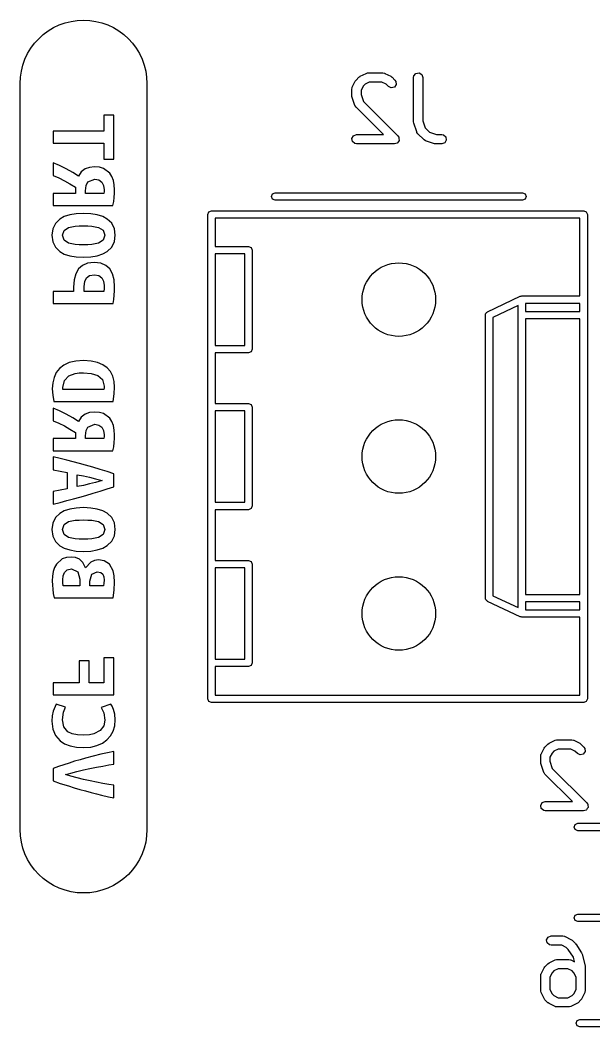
# Model space of a CAD drawing. Extents: x 84 to 124, y -233 to -38.
# Drawn here: x 85.97 to 95.25, y -105.13 to -88.83 of the extents above; entities that cross this region are included whole.
import ezdxf

# ---------------------------------------------------------------- set-up
doc = ezdxf.new("R2010")
doc.units = 0
doc.layers.add('BLACK', color=7, linetype='CONTINUOUS')

msp = doc.modelspace()

# ---------------------------------------------------------------- linework, layer by layer
at = {"layer": 'BLACK', "linetype": 'CONTINUOUS'}
for p, q in [((86.4253, -89.0037), (86.5116, -88.952)), ((86.5116, -88.952), (86.6026, -88.9089)), ((86.6026, -88.9089), (86.6973, -88.875)), ((86.6973, -88.875), (86.795, -88.8506)), ((86.795, -88.8506), (86.8945, -88.8358)), ((86.8945, -88.8358), (86.995, -88.8309)), ((86.995, -88.8309), (87.0955, -88.8358)), ((87.0955, -88.8358), (87.195, -88.8506)), ((87.195, -88.8506), (87.2927, -88.875)), ((87.2927, -88.875), (87.3874, -88.9089)), ((87.3874, -88.9089), (87.4784, -88.952)), ((87.4784, -88.952), (87.5647, -89.0037)), ((86.2024, -89.2058), (86.2699, -89.1312)), ((86.2699, -89.1312), (86.3445, -89.0636)), ((86.3445, -89.0636), (86.4253, -89.0037)), ((87.5647, -89.0037), (87.6455, -89.0636)), ((87.6455, -89.0636), (87.7201, -89.1312)), ((87.7201, -89.1312), (87.7876, -89.2058)), ((86.0907, -89.3729), (86.1424, -89.2866)), ((86.1424, -89.2866), (86.2024, -89.2058)), ((87.7876, -89.2058), (87.8476, -89.2866)), ((87.8476, -89.2866), (87.8993, -89.3729)), ((86.0477, -89.4639), (86.0907, -89.3729)), ((87.8993, -89.3729), (87.9423, -89.4639)), ((85.9893, -89.6562), (86.0138, -89.5586)), ((86.0138, -89.5586), (86.0477, -89.4639)), ((87.9423, -89.4639), (87.9762, -89.5586)), ((87.9762, -89.5586), (88.0007, -89.6562)), ((85.9696, -89.8563), (85.9745, -89.7558)), ((85.9745, -89.7558), (85.9893, -89.6562)), ((88.0007, -89.6562), (88.0155, -89.7558)), ((88.0155, -89.7558), (88.0204, -89.8563)), ((91.4029, -89.8016), (91.4505, -89.754)), ((91.4505, -89.754), (91.4689, -89.7411)), ((91.4689, -89.7411), (91.47, -89.7399)), ((91.47, -89.7399), (91.5653, -89.6923)), ((91.5653, -89.6923), (91.5902, -89.6849)), ((91.5902, -89.6849), (91.5946, -89.6859)), ((91.5946, -89.6859), (91.5988, -89.6844)), ((91.5988, -89.6844), (91.8369, -89.6844)), ((91.8369, -89.6844), (91.8626, -89.6889)), ((91.8626, -89.6889), (91.866, -89.6918)), ((91.866, -89.6918), (91.8704, -89.6923)), ((91.8704, -89.6923), (91.9657, -89.7399)), ((91.9657, -89.7399), (91.9837, -89.7533)), ((91.9837, -89.7533), (91.9852, -89.754)), ((91.9852, -89.754), (92.0328, -89.8016)), ((92.3333, -89.7594), (92.3379, -89.7337)), ((92.3333, -90.4737), (92.3333, -89.7594)), ((92.3379, -89.7337), (92.3708, -89.6944)), ((92.3708, -89.6944), (92.4214, -89.6855)), ((92.4214, -89.6855), (92.4658, -89.7112)), ((92.4658, -89.7112), (92.4833, -89.7594)), ((92.4833, -89.7594), (92.4833, -90.4615)), ((85.9696, -101.934), (85.9696, -89.8563)), ((88.0204, -89.8563), (88.0204, -101.934)), ((91.3333, -89.9499), (91.3379, -89.9242)), ((91.3379, -89.9242), (91.3407, -89.9208)), ((91.3407, -89.9208), (91.3413, -89.9163)), ((91.3413, -89.9163), (91.3889, -89.8211)), ((91.3889, -89.8211), (91.4022, -89.8031)), ((91.4022, -89.8031), (91.4029, -89.8016)), ((91.5176, -89.899), (91.4833, -89.9676)), ((91.548, -89.8686), (91.5176, -89.899)), ((91.6165, -89.8344), (91.548, -89.8686)), ((91.8192, -89.8344), (91.6165, -89.8344)), ((91.8877, -89.8686), (91.8192, -89.8344)), ((91.9267, -89.9077), (91.8877, -89.8686)), ((91.9732, -89.9293), (91.9267, -89.9077)), ((92.0228, -89.9161), (91.9732, -89.9293)), ((92.0522, -89.874), (92.0228, -89.9161)), ((92.0328, -89.8016), (92.0477, -89.8229)), ((92.0477, -89.8229), (92.0522, -89.874)), ((91.3333, -90.0451), (91.3333, -89.9499)), ((91.3339, -90.0466), (91.3333, -90.0451)), ((91.3372, -90.0688), (91.3339, -90.0466)), ((91.3848, -90.2117), (91.3372, -90.0688)), ((91.4833, -89.9676), (91.4833, -90.0329)), ((91.4833, -90.0329), (91.5215, -90.1474)), ((91.3876, -90.2152), (91.3848, -90.2117)), ((91.388, -90.2196), (91.3876, -90.2152)), ((91.4029, -90.241), (91.388, -90.2196)), ((91.8463, -90.6844), (91.4029, -90.241)), ((91.5215, -90.1474), (92.0804, -90.7063)), ((87.4855, -90.3689), (87.3236, -90.3689)), ((87.3236, -90.3689), (87.3236, -90.6277)), ((87.4855, -91.0833), (87.4855, -90.3689)), ((92.3339, -90.4752), (92.3333, -90.4737)), ((92.3372, -90.4974), (92.3339, -90.4752)), ((92.3848, -90.6402), (92.3372, -90.4974)), ((92.4833, -90.4615), (92.5215, -90.576)), ((92.5215, -90.576), (92.5917, -90.6462)), ((86.5029, -90.6277), (86.5029, -90.8245)), ((87.3236, -90.6277), (86.5029, -90.6277)), ((91.3345, -90.7464), (91.3601, -90.7019)), ((91.3434, -90.7969), (91.3345, -90.7464)), ((91.3601, -90.7019), (91.4083, -90.6844)), ((91.4083, -90.6844), (91.8463, -90.6844)), ((92.0804, -90.7063), (92.0898, -90.7198)), ((92.0898, -90.7198), (92.0923, -90.7219)), ((92.0923, -90.7219), (92.0927, -90.7239)), ((92.0927, -90.7239), (92.0954, -90.7277)), ((92.0954, -90.7277), (92.0973, -90.7502)), ((92.0973, -90.7502), (92.1012, -90.7724)), ((92.3876, -90.6438), (92.3848, -90.6402)), ((92.388, -90.6482), (92.3876, -90.6438)), ((92.4029, -90.6696), (92.388, -90.6482)), ((92.4982, -90.7648), (92.4029, -90.6696)), ((92.5917, -90.6462), (92.7062, -90.6844)), ((92.7062, -90.6844), (92.7893, -90.6844)), ((92.7893, -90.6844), (92.8149, -90.6889)), ((92.8149, -90.6889), (92.8542, -90.7219)), ((92.8542, -90.7219), (92.8631, -90.7724)), ((86.5029, -90.8245), (87.3236, -90.8245)), ((87.3236, -90.8245), (87.3236, -91.0833)), ((91.3827, -90.8299), (91.3434, -90.7969)), ((91.4083, -90.8344), (91.3827, -90.8299)), ((92.0274, -90.8344), (91.4083, -90.8344)), ((92.0486, -90.8267), (92.0274, -90.8344)), ((92.0704, -90.8208), (92.0486, -90.8267)), ((92.0724, -90.818), (92.0704, -90.8208)), ((92.0756, -90.8168), (92.0724, -90.818)), ((92.0869, -90.7973), (92.0756, -90.8168)), ((92.0998, -90.7788), (92.0869, -90.7973)), ((92.1012, -90.7724), (92.0995, -90.7754)), ((92.0995, -90.7754), (92.0998, -90.7788)), ((92.5022, -90.7667), (92.4982, -90.7648)), ((92.5046, -90.7705), (92.5022, -90.7667)), ((92.5275, -90.7829), (92.5046, -90.7705)), ((92.6703, -90.8305), (92.5275, -90.7829)), ((92.672, -90.8305), (92.6703, -90.8305)), ((92.694, -90.8344), (92.672, -90.8305)), ((92.7893, -90.8344), (92.694, -90.8344)), ((92.8375, -90.8168), (92.7893, -90.8344)), ((92.8631, -90.7724), (92.8375, -90.8168)), ((87.3236, -91.0833), (87.4855, -91.0833)), ((86.6069, -91.1857), (86.5029, -91.1404)), ((86.5029, -91.1404), (86.5029, -91.3452)), ((86.7164, -91.2404), (86.6069, -91.1857)), ((86.8212, -91.2992), (86.7164, -91.2404)), ((87.0188, -91.2404), (86.9573, -91.2869)), ((87.0926, -91.2143), (87.0188, -91.2404)), ((87.1744, -91.2055), (87.0926, -91.2143)), ((87.2516, -91.2121), (87.1744, -91.2055)), ((87.3181, -91.2317), (87.2516, -91.2121)), ((87.4189, -91.3071), (87.3181, -91.2317)), ((86.5029, -91.3452), (86.5963, -91.3847)), ((86.5963, -91.3847), (86.6862, -91.4302)), ((86.9124, -91.3563), (86.8212, -91.2992)), ((86.9573, -91.2869), (86.9124, -91.3563)), ((87.0656, -91.4484), (87.176, -91.404)), ((87.176, -91.404), (87.2434, -91.4159)), ((87.4534, -91.3611), (87.4189, -91.3071)), ((87.4776, -91.4246), (87.4534, -91.3611)), ((86.6862, -91.4302), (86.7749, -91.4804)), ((86.7749, -91.4804), (86.8648, -91.5341)), ((86.8648, -91.5341), (86.8648, -91.6357)), ((87.0267, -91.5929), (87.0365, -91.5068)), ((87.0365, -91.5068), (87.0656, -91.4484)), ((87.2434, -91.4159), (87.2903, -91.4516)), ((87.2903, -91.4516), (87.3177, -91.5068)), ((87.3177, -91.5068), (87.3268, -91.577)), ((87.3268, -91.577), (87.326, -91.604)), ((87.4919, -91.4968), (87.4776, -91.4246)), ((87.4967, -91.577), (87.4919, -91.4968)), ((87.4951, -91.6326), (87.4967, -91.577)), ((86.8648, -91.6357), (86.5029, -91.6357)), ((86.5029, -91.6357), (86.5029, -91.831)), ((87.0267, -91.6357), (87.0267, -91.5929)), ((87.322, -91.6357), (87.0267, -91.6357)), ((87.326, -91.604), (87.322, -91.6357)), ((87.4832, -91.7683), (87.4911, -91.6992)), ((87.4911, -91.6992), (87.4951, -91.6326)), ((90.035, -91.685), (90.0526, -91.6426)), ((90.0526, -91.7274), (90.035, -91.685)), ((90.0526, -91.6426), (90.095, -91.625)), ((90.095, -91.745), (90.0526, -91.7274)), ((90.095, -91.625), (94.095, -91.625)), ((94.095, -91.625), (94.1374, -91.6426)), ((94.1374, -91.7274), (94.095, -91.745)), ((94.1374, -91.6426), (94.155, -91.685)), ((94.155, -91.685), (94.1374, -91.7274)), ((86.5029, -91.831), (87.4712, -91.831)), ((87.4712, -91.831), (87.4832, -91.7683)), ((94.095, -91.745), (90.095, -91.745)), ((86.6116, -92.0517), (86.5397, -92.1215)), ((86.6841, -92.0114), (86.6116, -92.0517)), ((86.7722, -91.9826), (86.6841, -92.0114)), ((86.8758, -91.9653), (86.7722, -91.9826)), ((86.995, -91.9596), (86.8758, -91.9653)), ((87.1142, -91.9652), (86.995, -91.9596)), ((87.2178, -91.9822), (87.1142, -91.9652)), ((87.3059, -92.0105), (87.2178, -91.9822)), ((87.3784, -92.0501), (87.3059, -92.0105)), ((87.4503, -92.1196), (87.3784, -92.0501)), ((89.005, -91.975), (89.0226, -91.9326)), ((89.005, -99.815), (89.005, -91.975)), ((89.0226, -91.9326), (89.065, -91.915)), ((89.065, -91.915), (95.085, -91.915)), ((95.025, -92.035), (89.125, -92.035)), ((89.125, -92.035), (89.125, -92.495)), ((95.025, -93.295), (95.025, -92.035)), ((95.085, -91.915), (95.1274, -91.9326)), ((95.1274, -91.9326), (95.145, -91.975)), ((95.145, -91.975), (95.145, -99.815)), ((86.4966, -92.2083), (86.4822, -92.312)), ((86.5397, -92.1215), (86.4966, -92.2083)), ((86.6791, -92.2334), (86.7529, -92.1858)), ((86.7529, -92.1858), (86.8616, -92.1636)), ((86.8616, -92.1636), (86.9259, -92.1594)), ((86.9259, -92.1594), (86.995, -92.158)), ((86.995, -92.158), (87.0643, -92.1594)), ((87.0643, -92.1594), (87.1291, -92.1636)), ((87.1291, -92.1636), (87.2379, -92.1858)), ((87.2379, -92.1858), (87.3109, -92.2326)), ((87.4934, -92.2074), (87.4503, -92.1196)), ((87.5078, -92.3136), (87.4934, -92.2074)), ((86.4822, -92.312), (86.4966, -92.4183)), ((86.6521, -92.3136), (86.6791, -92.2334)), ((86.6791, -92.3946), (86.6521, -92.3136)), ((87.3109, -92.2326), (87.3379, -92.3136)), ((87.3379, -92.3136), (87.3109, -92.3946)), ((87.4934, -92.4166), (87.5078, -92.3136)), ((86.4966, -92.4183), (86.5397, -92.5064)), ((86.5397, -92.5064), (86.6116, -92.5763)), ((86.7521, -92.4414), (86.6791, -92.3946)), ((86.8609, -92.4636), (86.7521, -92.4414)), ((86.9257, -92.4678), (86.8609, -92.4636)), ((86.995, -92.4692), (86.9257, -92.4678)), ((87.0641, -92.4678), (86.995, -92.4692)), ((87.1283, -92.4636), (87.0641, -92.4678)), ((87.2371, -92.4414), (87.1283, -92.4636)), ((87.3109, -92.3946), (87.2371, -92.4414)), ((87.3784, -92.5739), (87.4503, -92.5034)), ((87.4503, -92.5034), (87.4934, -92.4166)), ((89.125, -92.495), (89.665, -92.495)), ((89.665, -92.495), (89.7074, -92.5126)), ((89.7074, -92.5126), (89.725, -92.555)), ((89.725, -92.555), (89.725, -94.155)), ((86.6116, -92.5763), (86.6841, -92.6163)), ((86.6841, -92.6163), (86.7722, -92.6448)), ((86.7722, -92.6448), (86.8758, -92.6619)), ((86.8758, -92.6619), (86.995, -92.6676)), ((86.995, -92.6676), (87.1142, -92.6618)), ((87.1142, -92.6618), (87.2178, -92.6442)), ((87.2178, -92.6442), (87.3059, -92.6149)), ((87.3059, -92.6149), (87.3784, -92.5739)), ((89.125, -92.615), (89.125, -94.095)), ((89.605, -92.615), (89.125, -92.615)), ((89.605, -94.095), (89.605, -92.615)), ((86.9132, -92.8589), (86.8696, -92.9378)), ((86.9765, -92.8011), (86.9132, -92.8589)), ((87.0614, -92.7665), (86.9765, -92.8011)), ((87.168, -92.7549), (87.0614, -92.7665)), ((87.2736, -92.7664), (87.168, -92.7549)), ((87.3575, -92.8008), (87.2736, -92.7664)), ((87.4197, -92.8581), (87.3575, -92.8008)), ((87.4624, -92.9363), (87.4197, -92.8581)), ((86.8434, -93.036), (86.8347, -93.1534)), ((86.8696, -92.9378), (86.8434, -93.036)), ((87.0139, -93.0617), (87.0418, -93.0026)), ((87.0418, -93.0026), (87.0924, -92.9669)), ((87.0924, -92.9669), (87.1696, -92.9549)), ((87.1696, -92.9549), (87.2428, -92.9667)), ((87.2428, -92.9667), (87.2911, -93.0018)), ((87.2911, -93.0018), (87.3179, -93.0564)), ((87.4881, -93.0331), (87.4624, -92.9363)), ((87.4967, -93.1486), (87.4881, -93.0331)), ((86.8347, -93.1534), (86.8347, -93.2232)), ((87.0045, -93.1439), (87.0139, -93.0617)), ((87.0045, -93.2232), (87.0045, -93.1439)), ((87.3179, -93.0564), (87.3268, -93.1264)), ((87.326, -93.1748), (87.322, -93.2232)), ((87.3268, -93.1264), (87.326, -93.1748)), ((87.4951, -93.2105), (87.4967, -93.1486)), ((86.8347, -93.2232), (86.5029, -93.2232)), ((86.5029, -93.2232), (86.5029, -93.4185)), ((87.322, -93.2232), (87.0045, -93.2232)), ((87.4728, -93.4185), (87.4839, -93.3542)), ((87.4839, -93.3542), (87.4911, -93.282)), ((87.4911, -93.282), (87.4951, -93.2105)), ((93.5294, -93.5507), (94.0594, -93.3007)), ((94.0594, -93.3007), (94.0727, -93.3001)), ((94.0727, -93.3001), (94.085, -93.295)), ((94.085, -93.295), (95.025, -93.295)), ((86.5029, -93.4185), (87.4728, -93.4185)), ((94.025, -93.4496), (93.615, -93.643)), ((94.025, -98.3404), (94.025, -93.4496)), ((94.145, -93.415), (94.145, -93.545)), ((95.025, -93.415), (94.145, -93.415)), ((95.025, -93.545), (95.025, -93.415)), ((93.495, -93.605), (93.499, -93.5953)), ((93.495, -98.185), (93.495, -93.605)), ((93.4985, -93.5847), (93.5075, -93.5749)), ((93.499, -93.5953), (93.4985, -93.5847)), ((93.5075, -93.5749), (93.5126, -93.5626)), ((93.5126, -93.5626), (93.5223, -93.5585)), ((93.5223, -93.5585), (93.5294, -93.5507)), ((93.615, -93.643), (93.615, -98.147)), ((94.145, -93.545), (95.025, -93.545)), ((94.145, -93.665), (94.145, -98.125)), ((95.025, -93.665), (94.145, -93.665)), ((95.025, -98.125), (95.025, -93.665)), ((89.125, -94.095), (89.605, -94.095)), ((89.725, -94.155), (89.7074, -94.1974)), ((86.995, -94.3408), (86.8686, -94.3494)), ((87.1186, -94.3486), (86.995, -94.3408)), ((87.2228, -94.3718), (87.1186, -94.3486)), ((89.665, -94.215), (89.125, -94.215)), ((89.125, -94.215), (89.125, -95.035)), ((89.7074, -94.1974), (89.665, -94.215)), ((86.6061, -94.4694), (86.5539, -94.5355)), ((86.6753, -94.4156), (86.6061, -94.4694)), ((86.7624, -94.375), (86.6753, -94.4156)), ((86.8686, -94.3494), (86.7624, -94.375)), ((87.3089, -94.4089), (87.2228, -94.3718)), ((87.3784, -94.4583), (87.3089, -94.4089)), ((87.4314, -94.52), (87.3784, -94.4583)), ((86.518, -94.6131), (86.4971, -94.7006)), ((86.5539, -94.5355), (86.518, -94.6131)), ((86.66, -94.7758), (86.6854, -94.6639)), ((86.6854, -94.6639), (86.7553, -94.5909)), ((86.7553, -94.5909), (86.8609, -94.5512)), ((86.8609, -94.5512), (86.925, -94.5423)), ((86.925, -94.5423), (86.995, -94.5393)), ((86.995, -94.5393), (87.1188, -94.5488)), ((87.1188, -94.5488), (87.2252, -94.5821)), ((87.2252, -94.5821), (87.299, -94.6472)), ((87.299, -94.6472), (87.3268, -94.7536)), ((87.4681, -94.594), (87.4314, -94.52)), ((87.4895, -94.6784), (87.4681, -94.594)), ((86.4971, -94.7006), (86.4902, -94.7964)), ((86.4902, -94.7964), (86.4957, -94.8988)), ((86.66, -94.7933), (86.66, -94.7758)), ((86.6616, -94.8107), (86.66, -94.7933)), ((87.322, -94.8107), (86.6616, -94.8107)), ((87.326, -94.7822), (87.322, -94.8107)), ((87.3268, -94.7536), (87.326, -94.7822)), ((87.4967, -94.7711), (87.4895, -94.6784)), ((87.4919, -94.8806), (87.4967, -94.7711)), ((86.4957, -94.8988), (86.514, -95.006)), ((87.4728, -95.006), (87.4919, -94.8806)), ((86.6069, -95.1544), (86.5029, -95.1092)), ((86.5029, -95.1092), (86.5029, -95.314)), ((86.514, -95.006), (87.4728, -95.006)), ((86.7164, -95.2092), (86.6069, -95.1544)), ((89.125, -95.035), (89.665, -95.035)), ((89.125, -95.155), (89.125, -96.635)), ((89.605, -95.155), (89.125, -95.155)), ((89.605, -96.635), (89.605, -95.155)), ((89.665, -95.035), (89.7074, -95.0526)), ((89.7074, -95.0526), (89.725, -95.095)), ((89.725, -95.095), (89.725, -96.695)), ((86.5029, -95.314), (86.5963, -95.3535)), ((86.8212, -95.2679), (86.7164, -95.2092)), ((86.9124, -95.3251), (86.8212, -95.2679)), ((86.9573, -95.2556), (86.9124, -95.3251)), ((87.0188, -95.2092), (86.9573, -95.2556)), ((87.0926, -95.183), (87.0188, -95.2092)), ((87.1744, -95.1743), (87.0926, -95.183)), ((87.2516, -95.1808), (87.1744, -95.1743)), ((87.3181, -95.2005), (87.2516, -95.1808)), ((87.4189, -95.2759), (87.3181, -95.2005)), ((87.4534, -95.3298), (87.4189, -95.2759)), ((86.5963, -95.3535), (86.6862, -95.3989)), ((86.6862, -95.3989), (86.7749, -95.4491)), ((86.7749, -95.4491), (86.8648, -95.5029)), ((87.0267, -95.5616), (87.0365, -95.4755)), ((87.0365, -95.4755), (87.0656, -95.4172)), ((87.0656, -95.4172), (87.176, -95.3727)), ((87.176, -95.3727), (87.2434, -95.3846)), ((87.2434, -95.3846), (87.2903, -95.4203)), ((87.2903, -95.4203), (87.3177, -95.4755)), ((87.3177, -95.4755), (87.3268, -95.5457)), ((87.4776, -95.3933), (87.4534, -95.3298)), ((87.4919, -95.4656), (87.4776, -95.3933)), ((87.4967, -95.5457), (87.4919, -95.4656)), ((86.8648, -95.6045), (86.5029, -95.6045)), ((86.5029, -95.6045), (86.5029, -95.7997)), ((86.8648, -95.5029), (86.8648, -95.6045)), ((87.0267, -95.6045), (87.0267, -95.5616)), ((87.322, -95.6045), (87.0267, -95.6045)), ((87.326, -95.5727), (87.322, -95.6045)), ((87.3268, -95.5457), (87.326, -95.5727)), ((87.4911, -95.668), (87.4951, -95.6013)), ((87.4951, -95.6013), (87.4967, -95.5457)), ((86.5029, -95.7997), (87.4712, -95.7997)), ((87.4712, -95.7997), (87.4832, -95.737)), ((87.4832, -95.737), (87.4911, -95.668)), ((86.6143, -95.926), (86.5029, -95.8998)), ((86.5029, -95.8998), (86.5029, -96.1093)), ((86.7225, -95.9525), (86.6143, -95.926)), ((86.8274, -95.9793), (86.7225, -95.9525)), ((86.5029, -96.1093), (86.7299, -96.1553)), ((86.9291, -96.0064), (86.8274, -95.9793)), ((87.0275, -96.0339), (86.9291, -96.0064)), ((87.147, -96.0685), (87.0275, -96.0339)), ((87.2631, -96.1032), (87.147, -96.0685)), ((87.376, -96.1379), (87.2631, -96.1032)), ((87.4855, -96.1728), (87.376, -96.1379)), ((86.7299, -96.1553), (86.7299, -96.4173)), ((86.8918, -96.3808), (86.8918, -96.1887)), ((86.8918, -96.1887), (86.9934, -96.2077)), ((86.9934, -96.2077), (87.091, -96.2292)), ((87.091, -96.2292), (87.1895, -96.2546)), ((87.1895, -96.2546), (87.295, -96.2839)), ((87.295, -96.2839), (87.1895, -96.3133)), ((87.4855, -96.3855), (87.4855, -96.1728)), ((86.7299, -96.4173), (86.5029, -96.4617)), ((86.5029, -96.4617), (86.5029, -96.6649)), ((86.9934, -96.3609), (86.8918, -96.3808)), ((87.091, -96.3387), (86.9934, -96.3609)), ((87.1895, -96.3133), (87.091, -96.3387)), ((87.1502, -96.4882), (87.2651, -96.4534)), ((87.2651, -96.4534), (87.3768, -96.4192)), ((87.3768, -96.4192), (87.4855, -96.3855)), ((86.617, -96.6369), (86.727, -96.6088)), ((86.727, -96.6088), (86.8329, -96.5805)), ((86.8329, -96.5805), (86.9347, -96.5522)), ((86.9347, -96.5522), (87.0323, -96.5236)), ((87.0323, -96.5236), (87.1502, -96.4882)), ((86.5029, -96.6649), (86.617, -96.6369)), ((86.6841, -96.7739), (86.6116, -96.8142)), ((86.7722, -96.7451), (86.6841, -96.7739)), ((86.8758, -96.7278), (86.7722, -96.7451)), ((86.995, -96.7221), (86.8758, -96.7278)), ((87.1142, -96.7277), (86.995, -96.7221)), ((87.2178, -96.7447), (87.1142, -96.7277)), ((87.3059, -96.773), (87.2178, -96.7447)), ((87.3784, -96.8126), (87.3059, -96.773)), ((89.125, -96.635), (89.605, -96.635)), ((89.665, -96.755), (89.125, -96.755)), ((89.125, -96.755), (89.125, -97.575)), ((89.7074, -96.7374), (89.665, -96.755)), ((89.725, -96.695), (89.7074, -96.7374)), ((86.5397, -96.884), (86.4966, -96.9708)), ((86.6116, -96.8142), (86.5397, -96.884)), ((86.6791, -96.9959), (86.7529, -96.9483)), ((86.7529, -96.9483), (86.8616, -96.9261)), ((86.8616, -96.9261), (86.9259, -96.9219)), ((86.9259, -96.9219), (86.995, -96.9205)), ((86.995, -96.9205), (87.0643, -96.9219)), ((87.0643, -96.9219), (87.1291, -96.9261)), ((87.1291, -96.9261), (87.2379, -96.9483)), ((87.2379, -96.9483), (87.3109, -96.9951)), ((87.4503, -96.8821), (87.3784, -96.8126)), ((87.4934, -96.9699), (87.4503, -96.8821)), ((86.4966, -96.9708), (86.4822, -97.0745)), ((86.4822, -97.0745), (86.4966, -97.1808)), ((86.6521, -97.0761), (86.6791, -96.9959)), ((86.6791, -97.1571), (86.6521, -97.0761)), ((87.3109, -96.9951), (87.3379, -97.0761)), ((87.3379, -97.0761), (87.3109, -97.1571)), ((87.5078, -97.0761), (87.4934, -96.9699)), ((87.4934, -97.1791), (87.5078, -97.0761)), ((86.4966, -97.1808), (86.5397, -97.2689)), ((86.5397, -97.2689), (86.6116, -97.3388)), ((86.7521, -97.2039), (86.6791, -97.1571)), ((86.8609, -97.2261), (86.7521, -97.2039)), ((86.9257, -97.2303), (86.8609, -97.2261)), ((86.995, -97.2317), (86.9257, -97.2303)), ((87.0641, -97.2303), (86.995, -97.2317)), ((87.1283, -97.2261), (87.0641, -97.2303)), ((87.2371, -97.2039), (87.1283, -97.2261)), ((87.3109, -97.1571), (87.2371, -97.2039)), ((87.3784, -97.3364), (87.4503, -97.2659)), ((87.4503, -97.2659), (87.4934, -97.1791)), ((86.6116, -97.3388), (86.6841, -97.3788)), ((86.6841, -97.3788), (86.7722, -97.4073)), ((86.7722, -97.4073), (86.8758, -97.4244)), ((86.8758, -97.4244), (86.995, -97.4301)), ((86.995, -97.4301), (87.1142, -97.4243)), ((87.1142, -97.4243), (87.2178, -97.4067)), ((87.2178, -97.4067), (87.3059, -97.3774)), ((87.3059, -97.3774), (87.3784, -97.3364)), ((86.6513, -97.5523), (86.5561, -97.6341)), ((86.7182, -97.5297), (86.6513, -97.5523)), ((86.7997, -97.5222), (86.7182, -97.5297)), ((86.8664, -97.5311), (86.7997, -97.5222)), ((86.9299, -97.5579), (86.8664, -97.5311)), ((86.9855, -97.6097), (86.9299, -97.5579)), ((87.1141, -97.6024), (87.0283, -97.6936)), ((87.172, -97.5768), (87.1141, -97.6024)), ((87.2379, -97.5682), (87.172, -97.5768)), ((87.33, -97.5825), (87.2379, -97.5682)), ((87.4133, -97.6365), (87.33, -97.5825)), ((89.125, -97.575), (89.665, -97.575)), ((89.665, -97.575), (89.7074, -97.5926)), ((89.7074, -97.5926), (89.725, -97.635)), ((86.5053, -97.7563), (86.4939, -97.8296)), ((86.5255, -97.6905), (86.5053, -97.7563)), ((86.5561, -97.6341), (86.5255, -97.6905)), ((86.6656, -97.827), (86.6862, -97.7706)), ((86.6862, -97.7706), (86.7291, -97.7301)), ((86.7291, -97.7301), (86.7997, -97.7143)), ((86.7997, -97.7143), (86.9021, -97.7595)), ((86.9021, -97.7595), (86.9331, -97.881)), ((87.0283, -97.6936), (86.9855, -97.6097)), ((87.1276, -97.7968), (87.2172, -97.7587)), ((87.2172, -97.7587), (87.2736, -97.7698)), ((87.2736, -97.7698), (87.3069, -97.8)), ((87.4736, -97.746), (87.4133, -97.6365)), ((87.4909, -97.8262), (87.4736, -97.746)), ((89.125, -97.695), (89.125, -99.175)), ((89.605, -97.695), (89.125, -97.695)), ((89.605, -99.175), (89.605, -97.695)), ((89.725, -97.635), (89.725, -99.235)), ((86.4939, -97.8296), (86.4902, -97.9079)), ((86.4902, -97.9079), (86.492, -97.9742)), ((86.66, -97.8921), (86.6656, -97.827)), ((86.6616, -97.9405), (86.66, -97.8921)), ((86.9331, -97.881), (86.9331, -97.9857)), ((87.095, -97.9095), (87.1276, -97.7968)), ((87.095, -97.9857), (87.095, -97.9095)), ((87.3069, -97.8), (87.3228, -97.8444)), ((87.3228, -97.8444), (87.3268, -97.8968)), ((87.3268, -97.8968), (87.3252, -97.9429)), ((87.4895, -98.0588), (87.4967, -97.927)), ((87.4967, -97.927), (87.4909, -97.8262)), ((86.492, -97.9742), (86.4973, -98.0429)), ((86.4973, -98.0429), (86.5062, -98.1123)), ((86.6664, -97.9857), (86.6616, -97.9405)), ((86.9331, -97.9857), (86.6664, -97.9857)), ((87.3204, -97.9857), (87.095, -97.9857)), ((87.3252, -97.9429), (87.3204, -97.9857)), ((87.4728, -98.181), (87.4895, -98.0588)), ((86.5062, -98.1123), (86.5187, -98.181)), ((86.5187, -98.181), (87.4728, -98.181)), ((93.499, -98.1947), (93.495, -98.185)), ((93.4985, -98.2053), (93.499, -98.1947)), ((93.5075, -98.2151), (93.4985, -98.2053)), ((93.5126, -98.2274), (93.5075, -98.2151)), ((93.5223, -98.2315), (93.5126, -98.2274)), ((93.5294, -98.2393), (93.5223, -98.2315)), ((94.0594, -98.4893), (93.5294, -98.2393)), ((93.615, -98.147), (94.025, -98.3404)), ((94.145, -98.125), (95.025, -98.125)), ((94.145, -98.245), (94.145, -98.375)), ((95.025, -98.245), (94.145, -98.245)), ((95.025, -98.375), (95.025, -98.245)), ((94.145, -98.375), (95.025, -98.375)), ((94.0727, -98.4899), (94.0594, -98.4893)), ((94.085, -98.495), (94.0727, -98.4899)), ((95.025, -98.495), (94.085, -98.495)), ((95.025, -99.755), (95.025, -98.495)), ((87.0855, -99.2034), (86.9236, -99.2034)), ((86.9236, -99.2034), (86.9236, -99.5589)), ((87.0855, -99.5589), (87.0855, -99.2034)), ((87.4855, -99.1525), (87.3236, -99.1525)), ((87.3236, -99.1525), (87.3236, -99.5589)), ((87.4855, -99.7542), (87.4855, -99.1525)), ((89.125, -99.175), (89.605, -99.175)), ((89.725, -99.235), (89.7074, -99.2774)), ((89.665, -99.295), (89.125, -99.295)), ((89.125, -99.295), (89.125, -99.755)), ((89.7074, -99.2774), (89.665, -99.295)), ((86.9236, -99.5589), (86.5029, -99.5589)), ((86.5029, -99.5589), (86.5029, -99.7542)), ((87.3236, -99.5589), (87.0855, -99.5589)), ((86.5029, -99.7542), (87.4855, -99.7542)), ((89.0226, -99.8574), (89.005, -99.815)), ((89.065, -99.875), (89.0226, -99.8574)), ((95.085, -99.875), (89.065, -99.875)), ((89.125, -99.755), (95.025, -99.755)), ((95.1274, -99.8574), (95.085, -99.875)), ((95.145, -99.815), (95.1274, -99.8574)), ((86.5037, -100.015), (86.4876, -100.091)), ((86.5505, -99.9034), (86.5037, -100.015)), ((86.7045, -99.9526), (86.5505, -99.9034)), ((86.6521, -100.159), (86.6696, -100.033)), ((86.6696, -100.033), (86.7045, -99.9526)), ((87.4363, -99.905), (87.2807, -99.9558)), ((87.2807, -99.9558), (87.3212, -100.044)), ((87.3212, -100.044), (87.3379, -100.162)), ((87.4554, -99.9376), (87.4363, -99.905)), ((87.4792, -99.9907), (87.4554, -99.9376)), ((87.499, -100.065), (87.4792, -99.9907)), ((86.4876, -100.091), (86.4822, -100.178)), ((86.4822, -100.178), (86.4971, -100.306)), ((86.6745, -100.272), (86.6521, -100.159)), ((87.3379, -100.162), (87.3212, -100.252)), ((87.5078, -100.159), (87.499, -100.065)), ((87.4992, -100.252), (87.5078, -100.159)), ((86.4971, -100.306), (86.5415, -100.412)), ((86.7418, -100.349), (86.6745, -100.272)), ((86.8103, -100.381), (86.7418, -100.349)), ((87.2657, -100.33), (87.1617, -100.385)), ((87.3212, -100.252), (87.2657, -100.33)), ((87.4316, -100.414), (87.4736, -100.338)), ((87.4736, -100.338), (87.4992, -100.252)), ((86.5415, -100.412), (86.6156, -100.496)), ((86.6156, -100.496), (86.6893, -100.543)), ((86.8963, -100.4), (86.8103, -100.381)), ((86.9998, -100.407), (86.8963, -100.4)), ((87.0887, -100.401), (86.9998, -100.407)), ((87.1617, -100.385), (87.0887, -100.401)), ((87.2125, -100.572), (87.3004, -100.532)), ((87.3004, -100.532), (87.3736, -100.479)), ((87.3736, -100.479), (87.4316, -100.414)), ((94.5065, -100.549), (94.5249, -100.536)), ((94.5249, -100.536), (94.526, -100.535)), ((94.526, -100.535), (94.6212, -100.487)), ((94.6212, -100.487), (94.6462, -100.48)), ((94.6462, -100.48), (94.6505, -100.481)), ((94.6505, -100.481), (94.6548, -100.479)), ((94.6548, -100.479), (94.8929, -100.479)), ((94.8929, -100.479), (94.9185, -100.484)), ((94.9185, -100.484), (94.9219, -100.487)), ((94.9219, -100.487), (94.9264, -100.487)), ((94.9264, -100.487), (95.0216, -100.535)), ((95.0216, -100.535), (95.0396, -100.548)), ((86.6893, -100.543), (86.7771, -100.578)), ((86.7771, -100.578), (86.879, -100.598)), ((86.879, -100.598), (86.995, -100.605)), ((86.995, -100.605), (87.1105, -100.597)), ((87.1105, -100.597), (87.2125, -100.572)), ((87.3847, -100.688), (87.2728, -100.714)), ((87.4855, -100.667), (87.3847, -100.688)), ((87.4855, -100.872), (87.4855, -100.667)), ((94.3972, -100.711), (94.4448, -100.616)), ((94.4448, -100.616), (94.4582, -100.598)), ((94.4582, -100.598), (94.4589, -100.597)), ((94.4589, -100.597), (94.5065, -100.549)), ((94.5735, -100.694), (94.5393, -100.763)), ((94.6039, -100.664), (94.5735, -100.694)), ((94.6725, -100.629), (94.6039, -100.664)), ((94.8752, -100.629), (94.6725, -100.629)), ((94.9437, -100.664), (94.8752, -100.629)), ((94.9827, -100.703), (94.9437, -100.664)), ((95.0292, -100.724), (94.9827, -100.703)), ((95.0396, -100.548), (95.0411, -100.549)), ((95.0411, -100.549), (95.0887, -100.597)), ((95.1082, -100.669), (95.0787, -100.711)), ((95.0887, -100.597), (95.1037, -100.618)), ((95.1037, -100.618), (95.1082, -100.669)), ((86.7624, -100.856), (86.674, -100.885)), ((86.8513, -100.828), (86.7624, -100.856)), ((86.9392, -100.802), (86.8513, -100.828)), ((87.026, -100.777), (86.9392, -100.802)), ((87.1524, -100.744), (87.026, -100.777)), ((87.2728, -100.714), (87.1524, -100.744)), ((94.3893, -100.745), (94.3938, -100.719)), ((94.3893, -100.84), (94.3893, -100.745)), ((94.3898, -100.842), (94.3893, -100.84)), ((94.3931, -100.864), (94.3898, -100.842)), ((94.4408, -101.007), (94.3931, -100.864)), ((94.3938, -100.719), (94.3967, -100.716)), ((94.3967, -100.716), (94.3972, -100.711)), ((94.5393, -100.763), (94.5393, -100.828)), ((94.5393, -100.828), (94.5775, -100.942)), ((95.0787, -100.711), (95.0292, -100.724)), ((86.5875, -100.914), (86.5029, -100.945)), ((86.5029, -100.945), (86.5029, -101.146)), ((86.674, -100.885), (86.5875, -100.914)), ((86.7029, -101.043), (86.7896, -101.018)), ((86.7896, -101.018), (86.8878, -100.992)), ((86.8878, -100.992), (86.9926, -100.968)), ((86.9926, -100.968), (87.099, -100.945)), ((87.099, -100.945), (87.2047, -100.923)), ((87.2047, -100.923), (87.3077, -100.904)), ((87.3077, -100.904), (87.403, -100.886)), ((87.403, -100.886), (87.4855, -100.872)), ((94.4435, -101.01), (94.4408, -101.007)), ((94.4439, -101.015), (94.4435, -101.01)), ((94.4589, -101.036), (94.4439, -101.015)), ((94.5775, -100.942), (95.1364, -101.501)), ((86.5029, -101.146), (86.6196, -101.186)), ((86.6196, -101.186), (86.7505, -101.227)), ((86.7908, -101.069), (86.7029, -101.043)), ((86.8894, -101.095), (86.7908, -101.069)), ((86.9942, -101.12), (86.8894, -101.095)), ((87.1006, -101.144), (86.9942, -101.12)), ((87.2061, -101.166), (87.1006, -101.144)), ((87.3085, -101.186), (87.2061, -101.166)), ((87.4032, -101.203), (87.3085, -101.186)), ((94.9023, -101.479), (94.4589, -101.036)), ((86.7505, -101.227), (86.8425, -101.255)), ((86.8425, -101.255), (86.9343, -101.282)), ((86.9343, -101.282), (87.026, -101.308)), ((87.026, -101.308), (87.1158, -101.333)), ((87.1158, -101.333), (87.2023, -101.356)), ((87.4855, -101.215), (87.4032, -101.203)), ((87.4855, -101.421), (87.4855, -101.215)), ((87.2023, -101.356), (87.2855, -101.377)), ((87.2855, -101.377), (87.3966, -101.403)), ((87.3966, -101.403), (87.4855, -101.421)), ((94.3904, -101.541), (94.4161, -101.497)), ((94.4161, -101.497), (94.4643, -101.479)), ((94.4643, -101.479), (94.9023, -101.479)), ((95.1364, -101.501), (95.1458, -101.515)), ((95.1458, -101.515), (95.1483, -101.517)), ((95.1483, -101.517), (95.1486, -101.519)), ((94.3993, -101.592), (94.3904, -101.541)), ((94.4386, -101.625), (94.3993, -101.592)), ((94.4643, -101.629), (94.4386, -101.625)), ((95.0833, -101.629), (94.4643, -101.629)), ((95.1045, -101.622), (95.0833, -101.629)), ((95.1264, -101.616), (95.1045, -101.622)), ((95.1283, -101.613), (95.1264, -101.616)), ((95.1315, -101.612), (95.1283, -101.613)), ((95.1428, -101.592), (95.1315, -101.612)), ((95.1558, -101.574), (95.1428, -101.592)), ((95.1486, -101.519), (95.1513, -101.523)), ((95.1513, -101.523), (95.1533, -101.545)), ((95.1533, -101.545), (95.1572, -101.567)), ((95.1572, -101.567), (95.1555, -101.57)), ((95.1555, -101.57), (95.1558, -101.574)), ((94.9463, -101.849), (94.9887, -101.831)), ((94.9887, -101.831), (95.5113, -101.831)), ((85.9745, -102.034), (85.9696, -101.934)), ((88.0204, -101.934), (88.0155, -102.034)), ((94.9287, -101.891), (94.9463, -101.849)), ((94.9463, -101.933), (94.9287, -101.891)), ((94.9887, -101.951), (94.9463, -101.933)), ((95.5113, -101.951), (94.9887, -101.951)), ((85.9893, -102.134), (85.9745, -102.034)), ((86.0138, -102.231), (85.9893, -102.134)), ((88.0007, -102.134), (87.9762, -102.231)), ((88.0155, -102.034), (88.0007, -102.134)), ((86.0477, -102.326), (86.0138, -102.231)), ((86.0907, -102.417), (86.0477, -102.326)), ((87.9423, -102.326), (87.8993, -102.417)), ((87.9762, -102.231), (87.9423, -102.326)), ((86.1424, -102.503), (86.0907, -102.417)), ((87.8993, -102.417), (87.8476, -102.503)), ((86.2024, -102.584), (86.1424, -102.503)), ((86.2699, -102.659), (86.2024, -102.584)), ((86.3445, -102.726), (86.2699, -102.659)), ((87.7201, -102.659), (87.6455, -102.726)), ((87.7876, -102.584), (87.7201, -102.659)), ((87.8476, -102.503), (87.7876, -102.584)), ((86.4253, -102.786), (86.3445, -102.726)), ((86.5116, -102.838), (86.4253, -102.786)), ((87.5647, -102.786), (87.4784, -102.838)), ((87.6455, -102.726), (87.5647, -102.786)), ((86.6026, -102.881), (86.5116, -102.838)), ((86.6973, -102.915), (86.6026, -102.881)), ((86.795, -102.939), (86.6973, -102.915)), ((86.8945, -102.954), (86.795, -102.939)), ((86.995, -102.959), (86.8945, -102.954)), ((87.0955, -102.954), (86.995, -102.959)), ((87.195, -102.939), (87.0955, -102.954)), ((87.2927, -102.915), (87.195, -102.939)), ((87.3874, -102.881), (87.2927, -102.915)), ((87.4784, -102.838), (87.3874, -102.881)), ((94.9463, -103.319), (94.9887, -103.301)), ((94.9887, -103.301), (95.5113, -103.301)), ((94.9287, -103.361), (94.9463, -103.319)), ((94.9463, -103.403), (94.9287, -103.361)), ((94.9887, -103.421), (94.9463, -103.403)), ((95.5113, -103.421), (94.9887, -103.421)), ((94.4857, -103.716), (94.5113, -103.672)), ((94.4946, -103.767), (94.4857, -103.716)), ((94.5339, -103.8), (94.4946, -103.767)), ((94.5113, -103.672), (94.5595, -103.654)), ((94.5595, -103.654), (94.75, -103.654)), ((94.75, -103.654), (94.7757, -103.659)), ((94.7757, -103.659), (94.7791, -103.662)), ((94.7791, -103.662), (94.7835, -103.662)), ((94.7835, -103.662), (94.8788, -103.71)), ((94.8788, -103.71), (94.8968, -103.723)), ((94.8968, -103.723), (94.8983, -103.724)), ((94.8983, -103.724), (94.9459, -103.772)), ((94.9459, -103.772), (94.9524, -103.781)), ((94.9524, -103.781), (94.9553, -103.783)), ((94.9553, -103.783), (95.0505, -103.926)), ((94.5595, -103.804), (94.5339, -103.8)), ((94.7323, -103.804), (94.5595, -103.804)), ((94.8008, -103.839), (94.7323, -103.804)), ((94.8346, -103.872), (94.8008, -103.839)), ((94.9185, -103.998), (94.8346, -103.872)), ((95.0505, -103.926), (95.0606, -103.949)), ((95.0606, -103.949), (95.0609, -103.949)), ((95.0609, -103.949), (95.1085, -104.14)), ((94.4589, -104.153), (94.5065, -104.105)), ((94.5065, -104.105), (94.5249, -104.092)), ((94.5249, -104.092), (94.526, -104.091)), ((94.526, -104.091), (94.6212, -104.043)), ((94.6212, -104.043), (94.6462, -104.036)), ((94.6462, -104.036), (94.6505, -104.037)), ((94.6505, -104.037), (94.6548, -104.035)), ((94.6548, -104.035), (94.8452, -104.035)), ((94.8452, -104.035), (94.8709, -104.04)), ((94.8709, -104.04), (94.8743, -104.043)), ((94.8743, -104.043), (94.8788, -104.043)), ((94.8788, -104.043), (94.937, -104.072)), ((94.937, -104.072), (94.9185, -103.998)), ((94.3893, -104.301), (94.3938, -104.275)), ((94.3938, -104.275), (94.3967, -104.272)), ((94.3967, -104.272), (94.3972, -104.267)), ((94.3972, -104.267), (94.4448, -104.172)), ((94.4448, -104.172), (94.4582, -104.154)), ((94.4582, -104.154), (94.4589, -104.153)), ((94.5735, -104.25), (94.5393, -104.319)), ((94.6039, -104.22), (94.5735, -104.25)), ((94.6725, -104.185), (94.6039, -104.22)), ((94.8275, -104.185), (94.6725, -104.185)), ((94.896, -104.22), (94.8275, -104.185)), ((94.9265, -104.25), (94.896, -104.22)), ((94.9607, -104.319), (94.9265, -104.25)), ((95.1085, -104.14), (95.1095, -104.155)), ((95.1095, -104.155), (95.1107, -104.158)), ((95.1107, -104.158), (95.1107, -104.539)), ((94.3893, -104.539), (94.3893, -104.301)), ((94.5393, -104.319), (94.5393, -104.521)), ((94.9607, -104.521), (94.9607, -104.319)), ((94.3908, -104.543), (94.3893, -104.539)), ((94.3898, -104.547), (94.3908, -104.543)), ((94.3972, -104.572), (94.3898, -104.547)), ((94.4448, -104.668), (94.3972, -104.572)), ((94.5393, -104.521), (94.5735, -104.59)), ((94.5735, -104.59), (94.6039, -104.62)), ((94.896, -104.62), (94.9265, -104.59)), ((94.9265, -104.59), (94.9607, -104.521)), ((95.1028, -104.572), (95.0552, -104.668)), ((95.1033, -104.568), (95.1028, -104.572)), ((95.1062, -104.565), (95.1033, -104.568)), ((95.1107, -104.539), (95.1062, -104.565)), ((94.446, -104.669), (94.4448, -104.668)), ((94.4589, -104.687), (94.446, -104.669)), ((94.5065, -104.735), (94.4589, -104.687)), ((94.508, -104.735), (94.5065, -104.735)), ((94.526, -104.749), (94.508, -104.735)), ((94.6212, -104.796), (94.526, -104.749)), ((94.6039, -104.62), (94.6725, -104.654)), ((94.6725, -104.654), (94.8275, -104.654)), ((94.8275, -104.654), (94.896, -104.62)), ((94.974, -104.749), (94.8788, -104.796)), ((94.9751, -104.748), (94.974, -104.749)), ((94.9935, -104.735), (94.9751, -104.748)), ((95.0411, -104.687), (94.9935, -104.735)), ((95.0418, -104.686), (95.0411, -104.687)), ((95.0552, -104.668), (95.0418, -104.686)), ((94.6257, -104.797), (94.6212, -104.796)), ((94.6291, -104.8), (94.6257, -104.797)), ((94.6548, -104.804), (94.6291, -104.8)), ((94.8452, -104.804), (94.6548, -104.804)), ((94.8495, -104.803), (94.8452, -104.804)), ((94.8538, -104.804), (94.8495, -104.803)), ((94.8788, -104.796), (94.8538, -104.804)), ((94.9629, -105.066), (94.9805, -105.024)), ((94.9805, -105.108), (94.9629, -105.066)), ((94.9805, -105.024), (95.0229, -105.006)), ((95.0229, -105.006), (95.4771, -105.006)), ((95.0229, -105.126), (94.9805, -105.108)), ((95.4771, -105.126), (95.0229, -105.126))]:
    msp.add_line(p, q, dxfattribs=at)
at = {"layer": 'BLACK'}
for centre in [(92.095, -93.355), (92.095, -95.895), (92.095, -98.435)]:
    msp.add_circle(centre, 0.595, dxfattribs=at)

doc.saveas('drawing.dxf')
